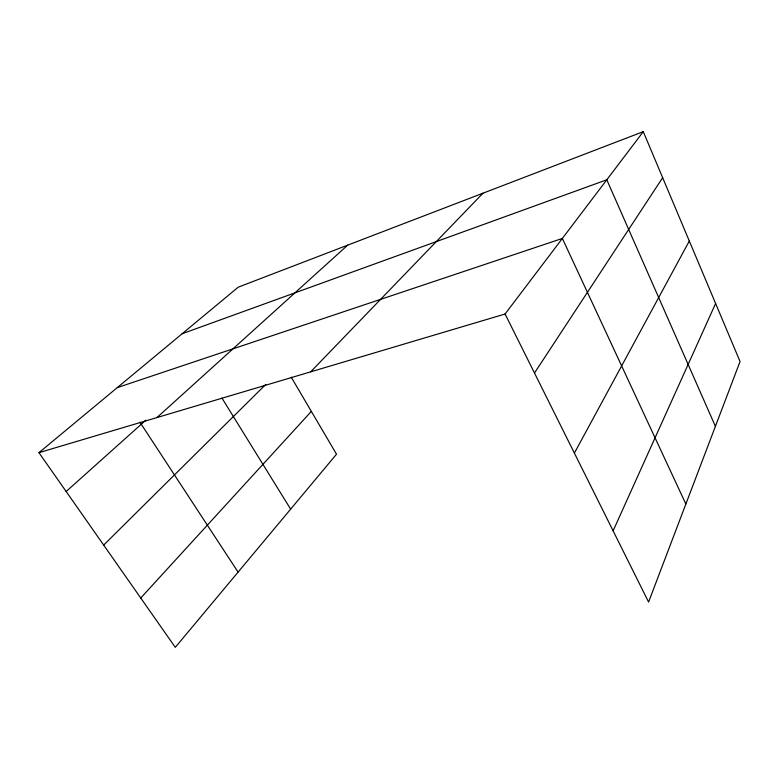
<?xml version="1.0" encoding="UTF-8"?>
<svg xmlns="http://www.w3.org/2000/svg" width="779" height="779" viewBox="0 0 779 779"><rect width="100%" height="100%" fill="white"/><g stroke="black" fill="none" stroke-linecap="round" stroke-linejoin="round"><path stroke-width="1.17" d="M613.112 530.85L715.609 303.479M574.386 453.105L689.318 241.023M534.482 373.005L662.656 177.68M505.094 314.005L643.279 131.661L740.05 361.534L648.586 602.06L505.094 314.005L38.95 452.667L175.294 647.339L336.518 454.196L291.239 377.211M140.746 598.019L311.347 411.39M310.665 371.846L482.999 193.192M103.675 545.076L265.775 384.417M156.968 417.563L347.736 245.122M66.157 491.51L145.8 420.202M38.95 452.667L238.257 287.159L643.279 131.661M182.159 333.743L606.812 179.783L715.404 426.356M117.298 387.611L562.36 238.442L685.861 504.042M139.947 422.208L238.092 572.117M221.966 398.118L290.645 509.154"/></g></svg>
